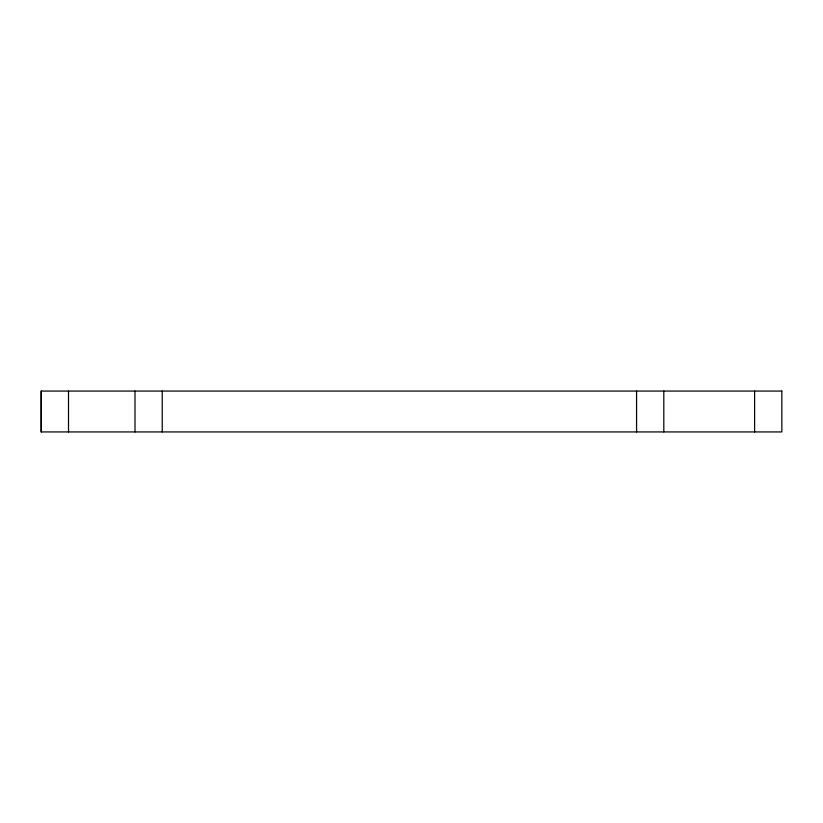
<?xml version="1.0" encoding="UTF-8"?>
<svg xmlns="http://www.w3.org/2000/svg" width="823" height="823" viewBox="0 0 823 823"><rect width="100%" height="100%" fill="white"/><g stroke="black" fill="none" stroke-linecap="round" stroke-linejoin="round"><path stroke-width="1.23" d="M754.609 391.069L754.609 431.931M663.811 391.069L663.811 431.931M636.57 391.069L636.57 431.931M162.244 391.069L162.244 431.931M135.003 391.069L135.003 431.931M68.515 391.069L68.515 431.931M41.273 391.069L41.273 431.931M781.85 391.069L41.15 391.069L41.15 431.931L781.85 431.931L781.85 391.069"/></g></svg>
